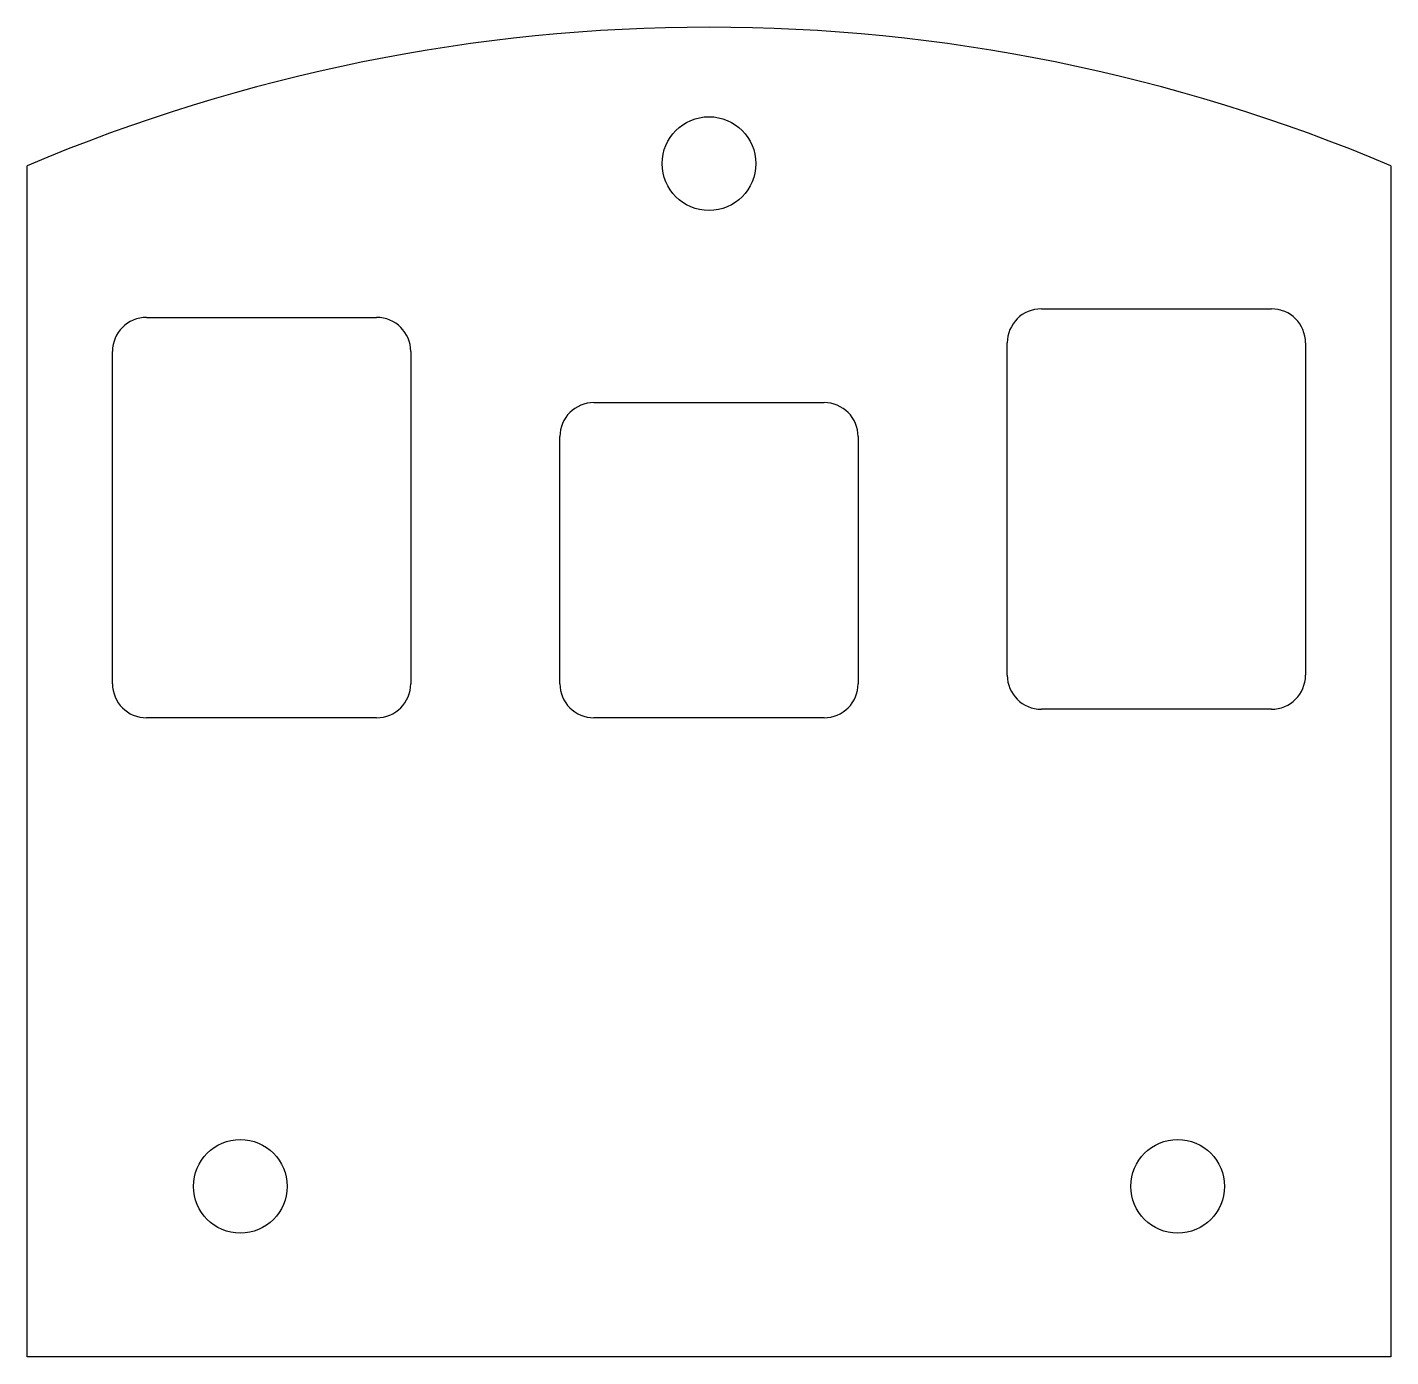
# Model space of a CAD drawing. Extents: x 0 to 320, y 0 to 312.
import ezdxf

# ---------------------------------------------------------------- set-up
doc = ezdxf.new("R2010")
doc.units = 0
doc.layers.add('INTERIOR_LOOPS', color=7, linetype='CONTINUOUS')
doc.layers.add('OUTER_LOOP', color=7, linetype='CONTINUOUS')

msp = doc.modelspace()

# ---------------------------------------------------------------- linework, layer by layer
at = {"layer": 'INTERIOR_LOOPS', "color": 3, "linetype": 'CONTINUOUS'}
for p, q in [((28, 244), (82, 244)), ((238, 246), (292, 246)), ((230, 160), (230, 238)), ((300, 238), (300, 160)), ((20, 158), (20, 236)), ((90, 236), (90, 158)), ((133, 224), (187, 224)), ((125, 158), (125, 216)), ((195, 216), (195, 158)), ((292, 152), (238, 152)), ((82, 150), (28, 150)), ((187, 150), (133, 150))]:
    msp.add_line(p, q, dxfattribs=at)
for centre in [(160, 280.1), (50, 40), (270, 40)]:
    msp.add_circle(centre, 11, dxfattribs=at)
for centre, start, end in [((28, 236), 90, 180), ((82, 236), 0, 90), ((238, 238), 90, 180), ((292, 238), 0, 90), ((133, 216), 90, 180), ((187, 216), 0, 90), ((238, 160), 180, 270), ((292, 160), 270, 0), ((28, 158), 180, 270), ((82, 158), 270, 0), ((133, 158), 180, 270), ((187, 158), 270, 0)]:
    msp.add_arc(centre, 8, start, end, dxfattribs=at)
at = {"layer": 'OUTER_LOOP', "color": 3, "linetype": 'CONTINUOUS'}
for p, q in [((0, 0), (0, 279.6)), ((320, 279.6), (320, 0)), ((320, 0), (0, 0))]:
    msp.add_line(p, q, dxfattribs=at)
msp.add_arc((160, -97.9), 410, 67.0303, 112.9697, dxfattribs=at)

doc.saveas('drawing.dxf')
